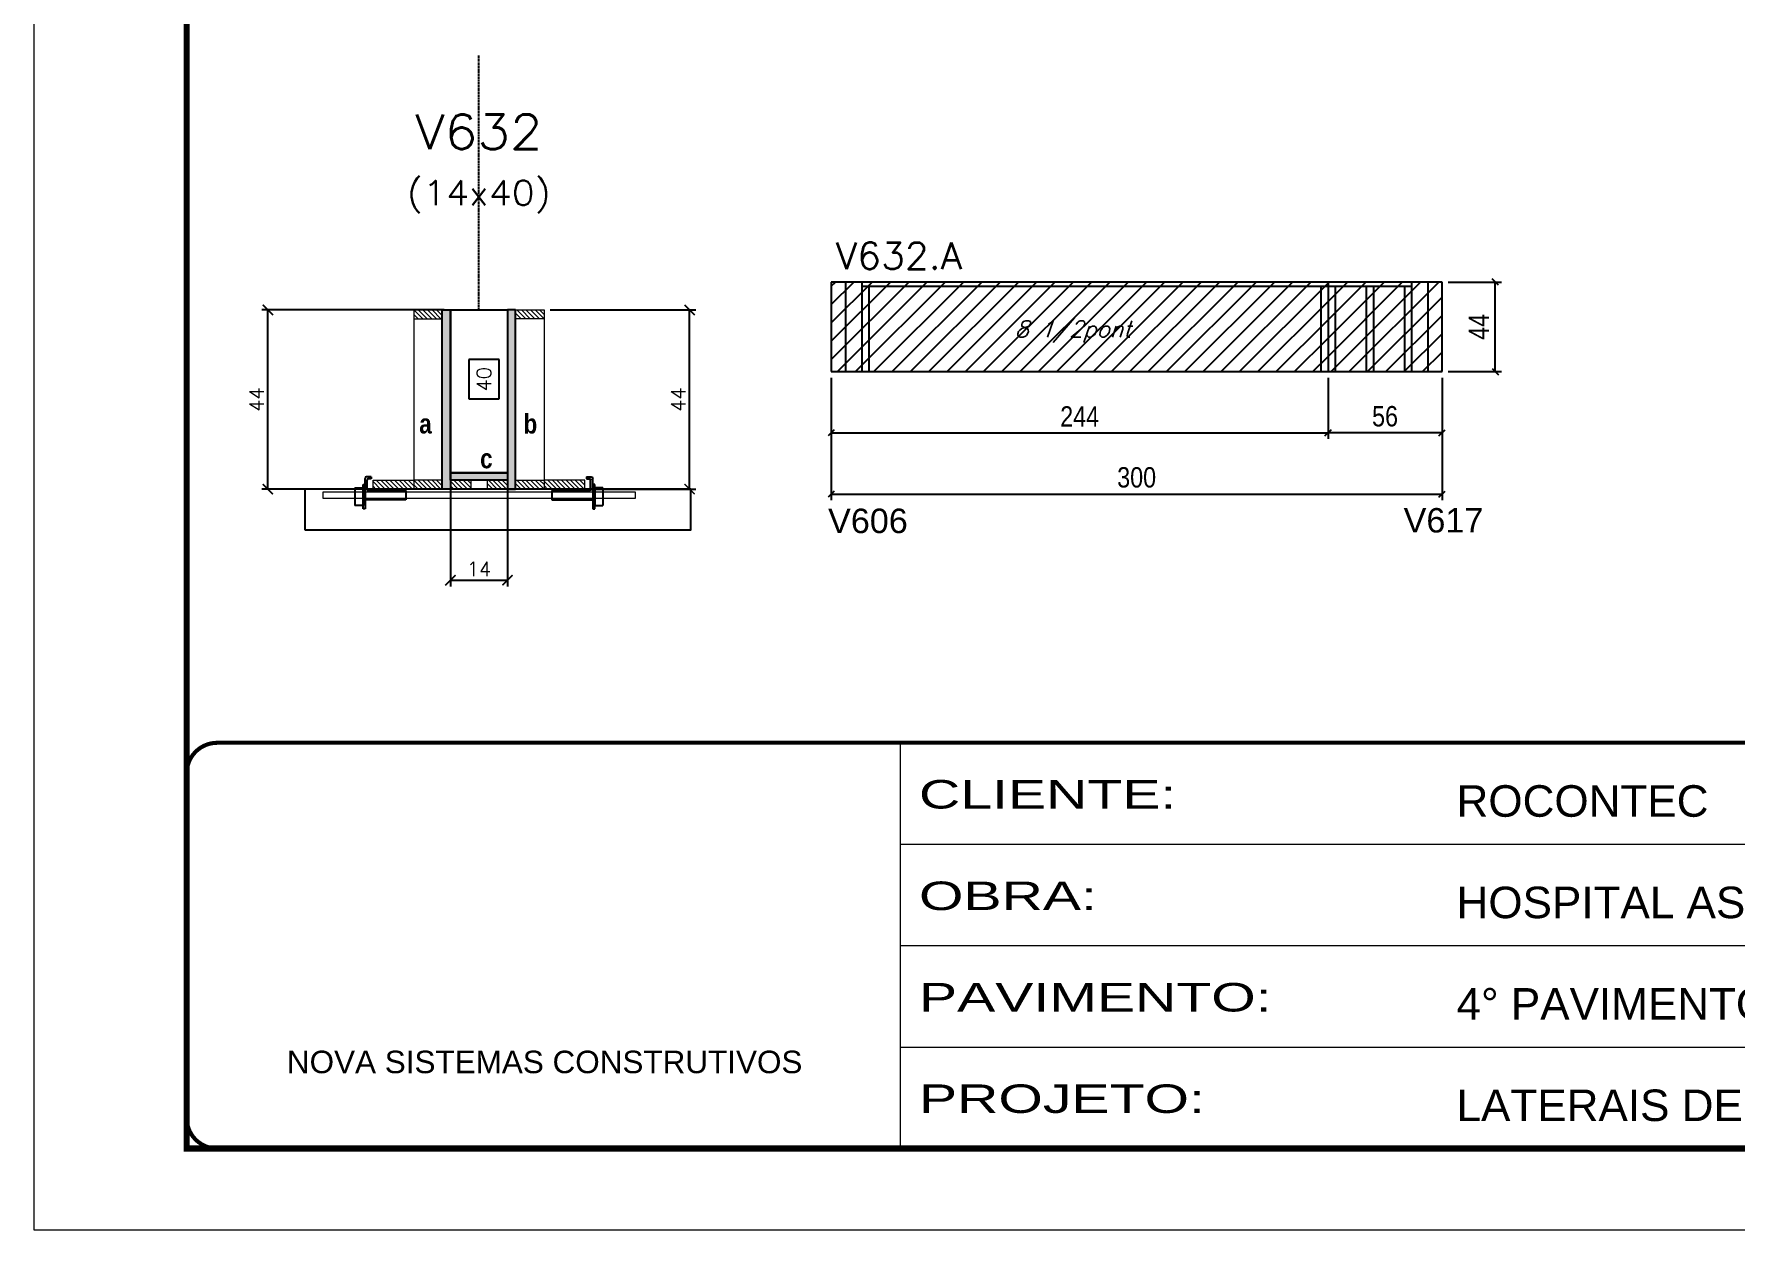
# Model space of a CAD drawing. Extents: x -20960 to -5926, y -2106 to 21915.
# Drawn here: x -7452 to -6617, y 11677 to 12264 of the extents above; entities that cross this region are included whole.
import ezdxf
from ezdxf.enums import TextEntityAlignment as Align

# ---------------------------------------------------------------- set-up
doc = ezdxf.new("R2010")
doc.units = 0
for name, pattern in [('CONTINUO', [0]), ('DASHED', [0.75, 0.5, -0.25]), ('HIDDEN', [0.375, 0.25, -0.125])]:
    doc.linetypes.add(name, pattern=pattern)
for name, color, linetype in [('5', 5, 'Continuous'), ('barrote', 251, 'Continuous'), ('COTA', 241, 'Continuous'), ('Cota Seção (2x)', 4, 'Continuous'), ('detalhes', 4, 'Continuous'), ('Painéis', 200, 'Continuous'), ('presilha', 1, 'Continuous'), ('Reaproveitamento', 251, 'Continuous'), ('SARR_2.2x7', 40, 'Continuous'), ('SARR_3.5x7', 81, 'Continuous'), ('texto', 7, 'Continuous'), ('Texto de Titulo', 7, 'Continuous'), ('Texto Qtd Sarr', 242, 'Continuous')]:
    doc.layers.add(name, color=color, linetype=linetype)
for name, color, linetype, lineweight in [('CONCRETO', 251, 'Continuous', 25), ('Folhas', 255, 'Continuous', 9), ('Hachura', 251, 'Continuous', 9), ('Madeira', 126, 'Continuous', 18), ('SARRAFO DE PRESSAO', 251, 'DASHED', 9), ('SCO-___-LAJ', 2, 'Continuous', 0), ('Texto Seção', 7, 'Continuous', 15)]:
    doc.layers.add(name, color=color, linetype=linetype, lineweight=lineweight)
doc.styles.add('ARIAL', font='arial.ttf')
doc.styles.add('COTA TECNICA', font='techl___.ttf', dxfattribs={"height": 10})
doc.styles.add('REGUA-120', font='ROMANS.shx', dxfattribs={"height": 15})
doc.styles.add('Romans', font='romans.shx')
doc.styles.get("Standard").update_dxf_attribs({"font": 'arial.ttf'})
doc.styles.add('TECNICA', font='techb___.ttf', dxfattribs={"height": 10})
doc.styles.add('Tecnologia', font='')
doc.styles.get('Tecnologia').set_extended_font_data('Forgotten Futurist')
doc.dimstyles.new('Cota Seção (2x)', dxfattribs={"dimtxt": 7, "dimasz": 5, "dimexe": 3, "dimexo": 3, "dimgap": 2, "dimtad": 3, "dimdec": 1, "dimlfac": 0.5, "dimzin": 12, "dimdsep": 46, "dimtxsty": 'Romans', "dimblk": 'ARCHTICK', "dimcen": 0, "dimclrd": 4, "dimclre": 4, "dimclrt": 1, "dimadec": 1, "dimazin": 3, "dimtfac": 1, "dimtdec": 1, "dimtmove": 0, "dimatfit": 3, "dimldrblk": 'OBLIQUE', "dimfxl": 1, "dimtolj": 1, "dimtzin": 12, "dimarcsym": 0})
doc.dimstyles.new('Cota Seção interna', dxfattribs={"dimtxt": 7, "dimasz": 6, "dimexe": 0.18, "dimexo": 2, "dimgap": -4, "dimtad": 3, "dimdec": 1, "dimlfac": 0.5, "dimzin": 12, "dimdsep": 46, "dimtxsty": 'Romans', "dimblk": 'ARCHTICK', "dimcen": 0.09, "dimse1": 1, "dimse2": 1, "dimsd1": 1, "dimsd2": 1, "dimclrd": 180, "dimclre": 5, "dimclrt": 1, "dimadec": 0, "dimazin": 3, "dimtfac": 1, "dimtdec": 1, "dimtofl": 0, "dimtmove": 0, "dimatfit": 3, "dimldrblk": 'ARCHTICK', "dimfxl": 1, "dimtolj": 1, "dimtzin": 0, "dimarcsym": 0})
doc.dimstyles.new('PAINEL', dxfattribs={"dimtxt": 10, "dimasz": 3, "dimexe": 3, "dimexo": 3, "dimgap": 3, "dimtad": 1, "dimdec": 1, "dimzin": 12, "dimdsep": 46, "dimtxsty": 'COTA TECNICA', "dimblk1": 'OBLIQUE', "dimblk2": 'OBLIQUE', "dimsah": 1, "dimcen": 0.9, "dimclrd": 4, "dimclre": 4, "dimclrt": 240, "dimadec": 1, "dimazin": 3, "dimtfac": 1, "dimtdec": 1, "dimtmove": 0, "dimatfit": 3, "dimfxl": 1, "dimtolj": 1, "dimtzin": 12, "dimarcsym": 0})
pattern_1 = [(315, (15699.1511, 3810.936), (1.12253202, 1.12253202), [])]
pattern_2 = [(315, (15709.1511, 3810.936), (1.12253202, 1.12253202), [])]
pattern_3 = [(45, (-149875.047, -18502.061), (-4.49012806, 4.49012806), [])]

# ---------------------------------------------------------------- blocks, each defined once
blk = doc.blocks.new('9999999999')
at = {"color": 30, "linetype": 'CONTINUO'}
for p, q in [((98564.56, 34230.21), (98564.56, 34429.45)), ((98564.56, 34379.64), (99583.98, 34379.64)), ((98564.56, 34329.83), (99487.98, 34329.83)), ((98564.56, 34280.02), (99487.98, 34280.02))]:
    blk.add_line(p, q, dxfattribs=at)
at = {"color": 30, "linetype": 'CONTINUO', "const_width": 2}
blk.add_lwpolyline([(99583.98, 34230.21), (99583.98, 34414.45, 0.414214), (99568.98, 34429.45), (98228.98, 34429.45, 0.414214), (98213.98, 34414.45), (98213.98, 34245.21, 0.414214), (98228.98, 34230.21), (99583.98, 34230.21)], format="xyb", dxfattribs=at)
at = {"layer": 'Folhas'}
blk.add_lwpolyline([(98138.98, 34190.21), (99623.98, 34190.21), (99623.98, 35240.21), (98138.98, 35240.21)], close=True, dxfattribs=at)
at = {"layer": 'Folhas', "color": 30, "const_width": 3}
blk.add_lwpolyline([(98213.98, 34230.21), (99583.98, 34230.21), (99583.98, 35200.21), (98213.98, 35200.21)], close=True, dxfattribs=at)
at = {"color": 7, "linetype": 'Continuous', "ltscale": 5, "style": 'ARIAL'}
for s, height, p in [('ROCONTEC', 15.483, (98837.68, 34393.13)), ('HOSPITAL ASSUNÇÃO', 15.4829, (98837.68, 34343.32)), ('4° PAVIMENTO', 15.4829, (98837.68, 34293.51)), ('NOVA SISTEMAS CONSTRUTIVOS', 11.0592, (98263.19, 34267.21)), ('LATERAIS DE VIGAS', 15.4829, (98837.68, 34243.7))]:
    blk.add_text(s, height=height, dxfattribs=at).set_placement(p)
at = {"layer": 'Folhas', "color": 7, "style": 'Tecnologia', "width": 1.5}
for s, p in [('CLIENTE:', (98573.65, 34397.17)), ('OBRA:', (98573.65, 34347.31)), ('PAVIMENTO:', (98573.65, 34297.5)), ('PROJETO:', (98573.65, 34247.69))]:
    blk.add_text(s, height=14, dxfattribs=at).set_placement(p)
blk = doc.blocks.new('_Oblique')
at = {"color": 0, "linetype": 'ByBlock', "lineweight": -2}
blk.add_line((-0.5, -0.5), (0.5, 0.5), dxfattribs=at)
blk = doc.blocks.new('*D1020')
at = {"layer": 'COTA', "color": 4, "linetype": 'ByBlock', "lineweight": -2, "transparency": 16777216}
for p, q in [((-7060.42, 12095.29), (-7060.42, 12035.1)), ((-6760.42, 12095.29), (-6760.42, 12035.1)), ((-7060.42, 12038.1), (-6760.42, 12038.1))]:
    blk.add_line(p, q, dxfattribs=at)
at = {"layer": 'Defpoints', "color": 0, "linetype": 'ByBlock', "transparency": 16777216}
for p in [(-7060.42, 12098.29), (-6760.42, 12098.29), (-6760.42, 12038.1)]:
    blk.add_point(p, dxfattribs=at)
at = {"layer": 'COTA', "color": 4, "linetype": 'ByBlock', "lineweight": -2, "transparency": 16777216, "xscale": 3, "yscale": 3, "zscale": 3, "rotation": 180}
blk.add_blockref('_Oblique', (-7060.42, 12038.1), dxfattribs=at)
at = {"layer": 'COTA', "color": 4, "linetype": 'ByBlock', "lineweight": -2, "transparency": 16777216, "xscale": 3, "yscale": 3, "zscale": 3}
blk.add_blockref('_Oblique', (-6760.42, 12038.1), dxfattribs=at)
at = {"layer": 'COTA', "color": 240, "linetype": 'ByBlock', "transparency": 16777216, "insert": (-6910.42, 12046.32), "char_height": 10, "attachment_point": 5, "style": 'COTA TECNICA'}
blk.add_mtext('\\A1;300', dxfattribs=at)
blk = doc.blocks.new('*D1021')
at = {"layer": 'COTA', "color": 4, "linetype": 'ByBlock', "lineweight": -2, "transparency": 16777216}
for p, q in [((-7060.42, 12095.29), (-7060.42, 12065.22)), ((-6816.42, 12095.29), (-6816.42, 12065.22)), ((-7060.42, 12068.22), (-6816.42, 12068.22))]:
    blk.add_line(p, q, dxfattribs=at)
at = {"layer": 'Defpoints', "color": 0, "linetype": 'ByBlock', "transparency": 16777216}
for p in [(-7060.42, 12098.29), (-6816.42, 12098.29), (-6816.42, 12068.22)]:
    blk.add_point(p, dxfattribs=at)
at = {"layer": 'COTA', "color": 4, "linetype": 'ByBlock', "lineweight": -2, "transparency": 16777216, "xscale": 3, "yscale": 3, "zscale": 3, "rotation": 180}
blk.add_blockref('_Oblique', (-7060.42, 12068.22), dxfattribs=at)
at = {"layer": 'COTA', "color": 4, "linetype": 'ByBlock', "lineweight": -2, "transparency": 16777216, "xscale": 3, "yscale": 3, "zscale": 3}
blk.add_blockref('_Oblique', (-6816.42, 12068.22), dxfattribs=at)
at = {"layer": 'COTA', "color": 240, "linetype": 'ByBlock', "transparency": 16777216, "insert": (-6938.42, 12076.29), "char_height": 10, "attachment_point": 5, "style": 'COTA TECNICA'}
blk.add_mtext('\\A1;244', dxfattribs=at)
blk = doc.blocks.new('*D1022')
at = {"layer": 'COTA', "color": 4, "linetype": 'ByBlock', "lineweight": -2, "transparency": 16777216}
for p, q in [((-6816.42, 12095.29), (-6816.42, 12065.22)), ((-6760.42, 12095.29), (-6760.42, 12065.22)), ((-6760.42, 12068.22), (-6816.42, 12068.22))]:
    blk.add_line(p, q, dxfattribs=at)
at = {"layer": 'Defpoints', "color": 0, "linetype": 'ByBlock', "transparency": 16777216}
for p in [(-6816.42, 12098.29), (-6760.42, 12098.29), (-6816.42, 12068.22)]:
    blk.add_point(p, dxfattribs=at)
at = {"layer": 'COTA', "color": 4, "linetype": 'ByBlock', "lineweight": -2, "transparency": 16777216, "xscale": 3, "yscale": 3, "zscale": 3, "rotation": 180}
blk.add_blockref('_Oblique', (-6816.42, 12068.22), dxfattribs=at)
at = {"layer": 'COTA', "color": 4, "linetype": 'ByBlock', "lineweight": -2, "transparency": 16777216, "xscale": 3, "yscale": 3, "zscale": 3}
blk.add_blockref('_Oblique', (-6760.42, 12068.22), dxfattribs=at)
at = {"layer": 'COTA', "color": 240, "linetype": 'ByBlock', "transparency": 16777216, "insert": (-6788.42, 12076.33), "char_height": 10, "attachment_point": 5, "style": 'COTA TECNICA'}
blk.add_mtext('\\A1;56', dxfattribs=at)
blk = doc.blocks.new('*D1023')
at = {"layer": 'COTA', "color": 4, "linetype": 'ByBlock', "lineweight": -2, "transparency": 16777216}
for p, q in [((-6757.42, 12142.29), (-6731.27, 12142.29)), ((-6734.27, 12098.29), (-6734.27, 12142.29)), ((-6757.42, 12098.29), (-6731.27, 12098.29))]:
    blk.add_line(p, q, dxfattribs=at)
at = {"layer": 'Defpoints', "color": 0, "linetype": 'ByBlock', "transparency": 16777216}
for p in [(-6760.42, 12142.29), (-6734.27, 12142.29), (-6760.42, 12098.29)]:
    blk.add_point(p, dxfattribs=at)
at = {"layer": 'COTA', "color": 4, "linetype": 'ByBlock', "lineweight": -2, "transparency": 16777216, "xscale": 3, "yscale": 3, "zscale": 3}
for p, rotation in [((-6734.27, 12142.29), 90), ((-6734.27, 12098.29), 270)]:
    blk.add_blockref('_Oblique', p, dxfattribs=dict(at, rotation=rotation))
at = {"layer": 'COTA', "color": 240, "linetype": 'ByBlock', "transparency": 16777216, "insert": (-6742.34, 12120.29), "char_height": 10, "attachment_point": 5, "rotation": 90, "style": 'COTA TECNICA'}
blk.add_mtext('\\A1;44', dxfattribs=at)
blk = doc.blocks.new('_ArchTick')
at = {"color": 0, "linetype": 'ByBlock', "const_width": 0.15}
blk.add_lwpolyline([(-0.5, -0.5), (0.5, 0.5)], dxfattribs=at)
blk = doc.blocks.new('*D1028')
at = {"layer": 'COTA', "color": 4, "lineweight": -2, "transparency": 16777216}
for p, q in [((-7250.47, 12128.58), (-7340.12, 12128.58)), ((-7337.12, 12040.58), (-7337.12, 12128.58)), ((-7288.47, 12040.58), (-7340.12, 12040.58))]:
    blk.add_line(p, q, dxfattribs=at)
at = {"layer": 'Defpoints', "color": 0, "transparency": 16777216}
for p in [(-7337.12, 12128.58), (-7247.47, 12128.58), (-7285.47, 12040.58)]:
    blk.add_point(p, dxfattribs=at)
at = {"layer": 'COTA', "color": 4, "lineweight": -2, "transparency": 16777216, "xscale": 5, "yscale": 5, "zscale": 5}
for p, rotation in [((-7337.12, 12128.58), 90), ((-7337.12, 12040.58), 270)]:
    blk.add_blockref('_ArchTick', p, dxfattribs=dict(at, rotation=rotation))
at = {"layer": 'COTA', "color": 1, "transparency": 16777216, "insert": (-7342.62, 12084.58), "char_height": 7, "attachment_point": 5, "rotation": 90, "style": 'Romans'}
blk.add_mtext('\\A1;44', dxfattribs=at)
blk = doc.blocks.new('*D1029')
at = {"layer": 'COTA', "color": 4, "lineweight": -2, "transparency": 16777216}
for p, q in [((-7198.48, 12128.58), (-7126.99, 12128.58)), ((-7129.99, 12040.58), (-7129.99, 12128.58)), ((-7178.47, 12040.58), (-7126.99, 12040.58))]:
    blk.add_line(p, q, dxfattribs=at)
at = {"layer": 'Defpoints', "color": 0, "transparency": 16777216}
for p in [(-7201.48, 12128.58), (-7129.99, 12128.58), (-7181.47, 12040.58)]:
    blk.add_point(p, dxfattribs=at)
at = {"layer": 'COTA', "color": 4, "lineweight": -2, "transparency": 16777216, "xscale": 5, "yscale": 5, "zscale": 5}
for p, rotation in [((-7129.99, 12128.58), 90), ((-7129.99, 12040.58), 270)]:
    blk.add_blockref('_ArchTick', p, dxfattribs=dict(at, rotation=rotation))
at = {"layer": 'COTA', "color": 1, "transparency": 16777216, "insert": (-7135.49, 12084.58), "char_height": 7, "attachment_point": 5, "rotation": 90, "style": 'Romans'}
blk.add_mtext('\\A1;44', dxfattribs=at)
blk = doc.blocks.new('*D1030')
at = {"layer": 'Cota Seção (2x)', "color": 180, "lineweight": -2, "transparency": 16777216}
for p, q in [((-7223.47, 12104.25), (-7238.47, 12104.25)), ((-7238.47, 12104.25), (-7238.47, 12084.91)), ((-7223.47, 12084.91), (-7223.47, 12104.25)), ((-7238.47, 12084.91), (-7223.47, 12084.91))]:
    blk.add_line(p, q, dxfattribs=at)
at = {"layer": 'Defpoints', "color": 0, "transparency": 16777216}
for p in [(-7219.48, 12128.58), (-7219.47, 12128.58), (-7219.47, 12048.58)]:
    blk.add_point(p, dxfattribs=at)
at = {"layer": 'Cota Seção (2x)', "color": 1, "transparency": 16777216, "insert": (-7230.97, 12094.58), "char_height": 7, "attachment_point": 5, "rotation": 90, "style": 'Romans'}
blk.add_mtext('\\A1;40', dxfattribs=at)
blk = doc.blocks.new('titulo1')
at = {"layer": 'Defpoints', "color": 252, "linetype": 'HIDDEN', "ltscale": 2}
blk.add_line((0, 0), (0, 125), dxfattribs=at)
at = {"layer": 'Defpoints', "style": 'Romans', "oblique": 15}
blk.add_attdef('FOLHA', text='', height=10, dxfattribs=at).set_placement((0, 15.58), align=Align.MIDDLE_CENTER)
at = {"layer": 'Texto Qtd Sarr', "color": 3, "style": 'Romans', "oblique": 15}
for tag, height, p in [('TITULO', 17, (0, 71.45)), ('SEÇÃO', 12, (0, 41.55))]:
    blk.add_attdef(tag, text='', height=height, dxfattribs=at).set_placement(p, align=Align.MIDDLE_CENTER)
blk = doc.blocks.new('PRESILHA METÁLICA 1')
at = {"layer": 'presilha'}
for p, q in [((0, 13), (6, 13)), ((0, 13), (0, 0)), ((6, 15.5), (7.5, 15.5)), ((6, -2.5), (6, 15.5)), ((6, 13), (6, 0)), ((7.5, 10.6), (7.5, 19.9)), ((7.5, 15.5), (7.5, -2.5)), ((12, 21), (8.6, 21)), ((9, 11.6), (9, 18.9)), ((12, 19.5), (9.6, 19.5)), ((12, 21), (12, 19.5)), ((6, 0), (0, 0)), ((37.5, 4.1), (7.5, 4.1)), ((37.5, 11), (9.6, 11)), ((37.5, 11), (37.5, 4.1)), ((7.5, -2.5), (6, -2.5))]:
    blk.add_line(p, q, dxfattribs=at)
for centre, radius, start, end in [((8.6, 19.9), 1.14, 90, 180), ((9.6, 18.9), 0.57, 90, 180), ((9.6, 11.6), 0.57, 180, 270)]:
    blk.add_arc(centre, radius, start, end, dxfattribs=at)
blk = doc.blocks.new('*D1031')
at = {"layer": 'COTA', "color": 4, "lineweight": -2, "transparency": 16777216}
for p, q in [((-7247.47, 12041.98), (-7247.47, 11992.85)), ((-7219.47, 12041.98), (-7219.47, 11992.85)), ((-7247.47, 11995.85), (-7219.47, 11995.85))]:
    blk.add_line(p, q, dxfattribs=at)
at = {"layer": 'Defpoints', "color": 0, "transparency": 16777216}
for p in [(-7247.47, 12044.98), (-7219.47, 12044.98), (-7219.47, 11995.85)]:
    blk.add_point(p, dxfattribs=at)
at = {"layer": 'COTA', "color": 4, "lineweight": -2, "transparency": 16777216, "xscale": 5, "yscale": 5, "zscale": 5, "rotation": 180}
blk.add_blockref('_ArchTick', (-7247.47, 11995.85), dxfattribs=at)
at = {"layer": 'COTA', "color": 4, "lineweight": -2, "transparency": 16777216, "xscale": 5, "yscale": 5, "zscale": 5}
blk.add_blockref('_ArchTick', (-7219.47, 11995.85), dxfattribs=at)
at = {"layer": 'COTA', "color": 1, "transparency": 16777216, "insert": (-7233.47, 12001.35), "char_height": 7, "attachment_point": 5, "style": 'Romans'}
blk.add_mtext('\\A1;14', dxfattribs=at)

msp = doc.modelspace()

# ---------------------------------------------------------------- hatches: boundary and pattern name
at = {"layer": 'Hachura'}
h = msp.add_hatch(dxfattribs=at)
h.set_pattern_fill('ANSI31', color=256, scale=0.5, angle=270, style=0)
h.set_pattern_definition([(315, (15709.1511, 3820.936), (1.12253202, 1.12253202), [])])
h.paths.add_polyline_path([(-7251.47, 12124.18), (-7251.47, 12128.58), (-7265.47, 12128.58), (-7265.47, 12124.18)])
h = msp.add_hatch(color=256, dxfattribs=at)
h.dxf.hatch_style = 1
h.paths.add_polyline_path([(-7251.47, 12128.58), (-7247.47, 12128.58), (-7247.47, 12040.58), (-7251.47, 12040.58)])
h = msp.add_hatch(color=256, dxfattribs=at)
h.dxf.hatch_style = 1
h.paths.add_polyline_path([(-7215.48, 12128.58), (-7219.48, 12128.58), (-7219.47, 12040.58), (-7215.47, 12040.58)])
h = msp.add_hatch(dxfattribs=at)
h.set_pattern_fill('ANSI31', color=256, scale=0.5, angle=270, style=0)
h.set_pattern_definition([(315, (15699.1608, 3820.936), (1.12253202, 1.12253202), [])])
h.paths.add_polyline_path([(-7215.48, 12124.18), (-7215.48, 12128.58), (-7201.48, 12128.58), (-7201.48, 12124.18)])
h = msp.add_hatch(dxfattribs=at)
h.set_pattern_fill('ANSI31', color=256, scale=0.5, angle=270, style=0)
h.set_pattern_definition(pattern_2)
h.paths.add_polyline_path([(-7285.47, 12040.58), (-7285.47, 12044.98), (-7265.47, 12044.98), (-7265.47, 12040.58)])
h = msp.add_hatch(dxfattribs=at)
h.set_pattern_fill('ANSI31', color=256, scale=0.5, angle=270, style=0)
h.set_pattern_definition([(315, (15709.1511, 3737.336), (1.12253202, 1.12253202), [])])
h.paths.add_polyline_path([(-7251.47, 12040.58), (-7251.47, 12044.98), (-7265.47, 12044.98), (-7265.47, 12040.58)])
h = msp.add_hatch(color=256, dxfattribs=at)
h.dxf.hatch_style = 1
h.paths.add_polyline_path([(-7247.47, 12044.98), (-7247.47, 12048.58), (-7219.47, 12048.58), (-7219.47, 12044.98)])
h = msp.add_hatch(dxfattribs=at)
h.set_pattern_fill('ANSI31', color=256, scale=0.5, angle=270, style=0)
h.set_pattern_definition(pattern_2)
h.paths.add_polyline_path([(-7247.47, 12040.58), (-7247.47, 12044.98), (-7237.47, 12044.98), (-7237.47, 12040.58)])
h = msp.add_hatch(dxfattribs=at)
h.set_pattern_fill('ANSI31', color=256, scale=0.5, angle=270, style=0)
h.set_pattern_definition(pattern_1)
h.paths.add_polyline_path([(-7219.47, 12040.58), (-7219.47, 12044.98), (-7229.47, 12044.98), (-7229.47, 12040.58)])
h = msp.add_hatch(dxfattribs=at)
h.set_pattern_fill('ANSI31', color=256, scale=0.5, angle=270, style=0)
h.set_pattern_definition([(315, (15699.1511, 3737.336), (1.12253202, 1.12253202), [])])
h.paths.add_polyline_path([(-7215.47, 12040.58), (-7215.47, 12044.98), (-7201.47, 12044.98), (-7201.47, 12040.58)])
h = msp.add_hatch(dxfattribs=at)
h.set_pattern_fill('ANSI31', color=256, scale=0.5, angle=270, style=0)
h.set_pattern_definition(pattern_1)
h.paths.add_polyline_path([(-7181.47, 12040.58), (-7181.47, 12044.98), (-7201.47, 12044.98), (-7201.47, 12040.58)])
at = {"layer": 'Reaproveitamento', "linetype": 'ByBlock'}
h = msp.add_hatch(dxfattribs=at)
h.set_pattern_fill('ANSI31', color=256, scale=2)
h.set_pattern_definition(pattern_3)
h.paths.add_polyline_path([(-6816.42, 12098.29), (-6816.42, 12142.29), (-7060.42, 12142.29), (-7060.42, 12098.29)])
h.paths.add_polyline_path([(-6978.08, 12109.94), (-6910.46, 12109.94), (-6904.96, 12125.92), (-6972.58, 12125.92)], flags=24)
h = msp.add_hatch(dxfattribs=at)
h.set_pattern_fill('ANSI31', color=256, scale=2)
h.set_pattern_definition(pattern_3)
h.paths.add_polyline_path([(-6760.42, 12098.29), (-6760.42, 12142.29), (-6816.42, 12142.29), (-6816.42, 12098.29)])

# ---------------------------------------------------------------- linework, layer by layer
at = {"layer": 'barrote'}
msp.add_lwpolyline([(-7318.92, 12020.58), (-7129.34, 12020.58), (-7129.34, 12040.58), (-7318.92, 12040.58)], close=True, dxfattribs=at)
at = {"layer": 'CONCRETO'}
msp.add_lwpolyline([(-7247.47, 12128.58), (-7219.47, 12128.58), (-7219.47, 12048.58), (-7247.47, 12048.58), (-7247.47, 12128.58)], close=True, dxfattribs=at)
at = {"layer": 'Madeira'}
for points in [[(-7251.47, 12124.18), (-7251.47, 12128.58), (-7265.47, 12128.58), (-7265.47, 12124.18)], [(-7251.47, 12128.58), (-7265.47, 12128.58), (-7265.47, 12040.58), (-7251.47, 12040.58)], [(-7215.48, 12124.18), (-7215.48, 12128.58), (-7201.48, 12128.58), (-7201.48, 12124.18)], [(-7215.48, 12128.58), (-7201.48, 12128.58), (-7201.47, 12040.58), (-7215.47, 12040.58)], [(-7285.47, 12040.58), (-7285.47, 12044.98), (-7265.47, 12044.98), (-7265.47, 12040.58)], [(-7251.47, 12040.58), (-7251.47, 12044.98), (-7265.47, 12044.98), (-7265.47, 12040.58)], [(-7247.47, 12040.58), (-7247.47, 12044.98), (-7237.47, 12044.98), (-7237.47, 12040.58)], [(-7219.47, 12040.58), (-7219.47, 12044.98), (-7229.47, 12044.98), (-7229.47, 12040.58)], [(-7215.47, 12040.58), (-7215.47, 12044.98), (-7201.47, 12044.98), (-7201.47, 12040.58)], [(-7181.47, 12040.58), (-7181.47, 12044.98), (-7201.47, 12044.98), (-7201.47, 12040.58)]]:
    msp.add_lwpolyline(points, close=True, dxfattribs=at)
at = {"layer": 'Painéis', "linetype": 'ByBlock'}
for p, q in [((-7060.42, 12142.29), (-7060.42, 12098.29)), ((-6760.42, 12142.29), (-7060.42, 12142.29)), ((-6816.42, 12142.29), (-6816.42, 12098.29)), ((-6760.42, 12098.29), (-6760.42, 12142.29)), ((-7060.42, 12098.29), (-6760.42, 12098.29))]:
    msp.add_line(p, q, dxfattribs=at)
at = {"layer": 'Painéis'}
for points in [[(-7251.47, 12128.58), (-7247.47, 12128.58), (-7247.47, 12040.58), (-7251.47, 12040.58)], [(-7215.48, 12128.58), (-7219.48, 12128.58), (-7219.47, 12040.58), (-7215.47, 12040.58)], [(-7247.47, 12044.98), (-7247.47, 12048.58), (-7219.47, 12048.58), (-7219.47, 12044.98)]]:
    msp.add_lwpolyline(points, close=True, dxfattribs=at)
at = {"layer": 'SARR_2.2x7', "linetype": 'Continuous'}
for p, q in [((-7053.42, 12142.29), (-7053.42, 12098.29)), ((-6767.42, 12142.29), (-6767.42, 12098.29)), ((-6775.42, 12140.09), (-7045.42, 12140.09))]:
    msp.add_line(p, q, dxfattribs=at)
at = {"layer": 'SARR_3.5x7'}
for p, q in [((-7045.42, 12142.29), (-7045.42, 12098.29)), ((-6775.42, 12142.29), (-6775.42, 12098.29)), ((-7041.92, 12140.09), (-7041.92, 12098.29)), ((-6819.92, 12140.09), (-6819.92, 12098.29)), ((-6812.92, 12140.09), (-6812.92, 12098.29)), ((-6797.67, 12140.09), (-6797.67, 12098.29)), ((-6794.17, 12140.09), (-6794.17, 12098.29)), ((-6778.92, 12140.09), (-6778.92, 12098.29))]:
    msp.add_line(p, q, dxfattribs=at)
at = {"layer": 'SCO-___-LAJ', "color": 1}
msp.add_lwpolyline([(-7309.92, 12039.25), (-7156.66, 12039.25), (-7156.66, 12036.05), (-7309.92, 12036.05)], close=True, dxfattribs=at)

# ---------------------------------------------------------------- block references
at = {"layer": 'presilha', "yscale": 0.6666666666666666, "zscale": 0.6666666666666666}
for p, xscale in [((-7294.34, 12032.61), 0.6666666666666666), ((-7172.6, 12032.61), -0.6666666666666666)]:
    msp.add_blockref('PRESILHA METÁLICA 1', p, dxfattribs=dict(at, xscale=xscale))
at = {"layer": 'SARRAFO DE PRESSAO', "color": 6, "linetype": 'ByBlock'}
msp.add_blockref('9999999999', (-105590.98, -22513.42), dxfattribs=at)
at = {"layer": 'Texto Seção'}
ref = msp.add_blockref('titulo1', (-7233.47, 12128.58), dxfattribs=at)
ref.add_attrib('TITULO', 'V632', dxfattribs={"layer": 'Texto de Titulo', "color": 7, "height": 17, "style": 'Romans', "width": 1.1}).set_placement((-7233.47, 12216.08), align=Align.MIDDLE_CENTER)
ref.add_attrib('SEÇÃO', '(14x40)', dxfattribs={"layer": 'Texto de Titulo', "color": 7, "height": 12, "style": 'Romans', "width": 1.1}).set_placement((-7233.47, 12186.08), align=Align.MIDDLE_CENTER)

# ---------------------------------------------------------------- texts
at = {"layer": '5', "linetype": 'Continuous'}
for s, p in [('V606', (-7061.98, 12019.01)), ('V617', (-6779.29, 12019.3))]:
    msp.add_text(s, height=12, rotation=0.00004, dxfattribs=at).set_placement(p)
at = {"layer": 'detalhes', "style": 'TECNICA'}
for s, p in [('a', (-7262.77, 12067.92)), ('b', (-7211.54, 12067.9)), ('c', (-7232.87, 12050.82))]:
    msp.add_text(s, height=9.6, dxfattribs=at).set_placement(p)
at = {"layer": 'texto', "color": 2, "insert": (-6941.71, 12117.93), "char_height": 8, "attachment_point": 5, "style": 'Romans'}
msp.add_mtext('{\\Q19;\\C256;8 1/2pont}', dxfattribs=at)
at = {"layer": 'Texto Seção', "style": 'REGUA-120', "width": 1.05}
msp.add_text('V632.A', height=13, dxfattribs=at).set_placement((-7058.21, 12148.66))

# ---------------------------------------------------------------- dimensions: what is measured, and where the dimension line sits
at = {"layer": 'COTA', "linetype": 'ByBlock'}
for p1, p2, distance, picture, middle in [((-6760.42, 12098.29), (-6760.42, 12142.29), -26.15, '*D1023', (-6742.34, 12120.29)), ((-7060.42, 12098.29), (-6760.42, 12098.29), -60.19, '*D1020', (-6910.42, 12046.32)), ((-7060.42, 12098.29), (-6816.42, 12098.29), -30.07, '*D1021', (-6938.42, 12076.29)), ((-6760.42, 12098.29), (-6816.42, 12098.29), 30.07, '*D1022', (-6788.42, 12076.33))]:
    dim = msp.add_aligned_dim(p1=p1, p2=p2, distance=distance, dimstyle='PAINEL', dxfattribs=at)
    dim.commit()
    dim.dimension.update_dxf_attribs({"geometry": picture, "text_midpoint": middle})
at = {"layer": 'COTA'}
for base, p1, p2, picture, middle in [((-7337.12, 12128.58), (-7285.47, 12040.58), (-7247.47, 12128.58), '*D1028', (-7342.62, 12084.58)), ((-7129.99, 12128.58), (-7181.47, 12040.58), (-7201.48, 12128.58), '*D1029', (-7135.49, 12084.58))]:
    dim = msp.add_linear_dim(base=base, p1=p1, p2=p2, angle=90, dimstyle='Cota Seção (2x)', dxfattribs=at)
    dim.commit()
    dim.dimension.update_dxf_attribs({"geometry": picture, "text_midpoint": middle})
dim = msp.add_linear_dim(base=(-7219.47, 11995.85), p1=(-7247.47, 12044.98), p2=(-7219.47, 12044.98), dimstyle='Cota Seção (2x)', dxfattribs=at)
dim.commit()
dim.dimension.update_dxf_attribs({"geometry": '*D1031', "text_midpoint": (-7233.47, 12001.35)})
at = {"layer": 'Cota Seção (2x)'}
dim = msp.add_linear_dim(base=(-7219.47, 12128.58), p1=(-7219.47, 12048.58), p2=(-7219.48, 12128.58), angle=90, dimstyle='Cota Seção interna', dxfattribs=at)
dim.commit()
dim.dimension.update_dxf_attribs({"geometry": '*D1030', "text_midpoint": (-7219.47, 12094.58), "dimtype": 160})

doc.saveas('drawing.dxf')
